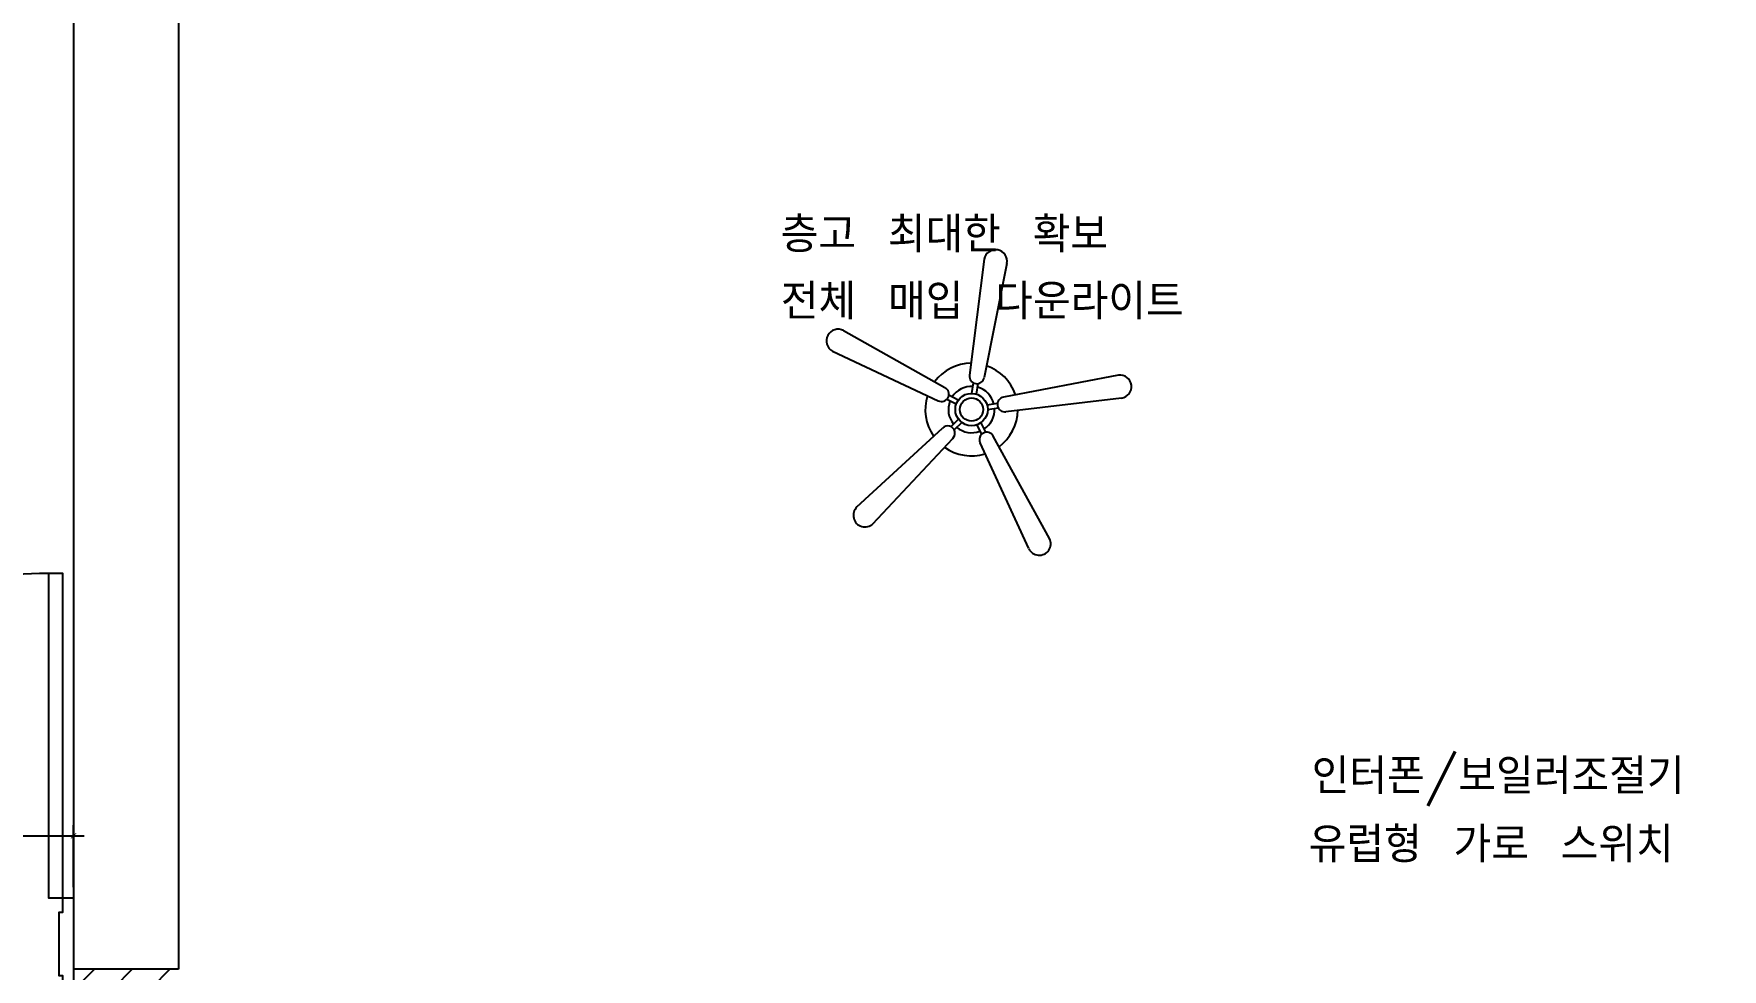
# Model space of a CAD drawing. Header units: inches. Extents: x 4000 to 56200, y 2703 to 36422.
# Drawn here: x 13900 to 18638, y 12646 to 15270 of the extents above; entities that cross this region are included whole.
import ezdxf

# ---------------------------------------------------------------- set-up
doc = ezdxf.new("R2010")
doc.units = ezdxf.units.IN
doc.header["$LTSCALE"] = 30
doc.header["$MEASUREMENT"] = 0
for name, color, linetype in [('0-ELC TEXT', 7, 'Continuous'), ('03-WAL NEW', 3, 'Continuous'), ('06-C-천장', 4, 'Continuous'), ('06-FUR', 6, 'Continuous'), ('06-LIGHT', 4, 'Continuous'), ('07-DIM', 5, 'Continuous'), ('CO-DO-FR', 7, 'Continuous'), ('CO-DOOR', 8, 'Continuous'), ('도면층2', 2, 'Continuous')]:
    doc.layers.add(name, color=color, linetype=linetype)
doc.styles.add('HY 울릉도 L', font='')
doc.styles.get("Standard").update_dxf_attribs({"font": 'txt.shx', "bigfont": 'whgtxt.shx'})
doc.styles.get('HY 울릉도 L').set_extended_font_data('HY울릉도L')
doc.dimstyles.new('30-', dxfattribs={"dimscale": 30, "dimtxt": 2, "dimasz": 1, "dimexe": 1, "dimexo": 1, "dimgap": 1, "dimtad": 1, "dimdec": 0, "dimrnd": 0.05, "dimdsep": 46, "dimlunit": 6, "dimtxsty": 'HY 울릉도 L', "dimblk": 'ARCHTICK', "dimcen": 2.5, "dimdle": 1, "dimclrd": 133, "dimclre": 133, "dimclrt": 30, "dimadec": 0, "dimazin": 0, "dimtfac": 1, "dimtdec": 0, "dimtix": 1, "dimtmove": 2, "dimatfit": 3, "dimldrblk": 'ARCHTICK', "dimfxl": 1, "dimlwd": -1, "dimlwe": -1, "dimarcsym": 0})

# ---------------------------------------------------------------- blocks, each defined once
blk = doc.blocks.new('도남e편한108-1003')
at = {"layer": '도면층2'}
for p, q in [((17867.7, 35541.9), (17867.7, 31631.9)), ((17572.7, 34966.9), (17572.7, 31631.9)), ((17867.7, 31631.9), (17572.7, 31631.9))]:
    blk.add_line(p, q, dxfattribs=at)
blk = doc.blocks.new('_ARCHTICK')
at = {"color": 0, "linetype": 'ByBlock', "const_width": 0.075}
blk.add_lwpolyline([(-0.25, -0.25), (0.25, 0.25)], dxfattribs=at)
blk = doc.blocks.new('*D97')
at = {"layer": '07-DIM', "color": 133, "transparency": 16777216}
for p, q in [((13041.7, 12875.5), (13041.7, 13049.8)), ((14011.7, 12875.5), (14011.7, 13049.8)), ((13011.7, 13019.8), (14041.7, 13019.8))]:
    blk.add_line(p, q, dxfattribs=at)
at = {"layer": 'Defpoints', "color": 0, "transparency": 16777216}
for p in [(14011.7, 13019.8), (13041.7, 12845.5), (14011.7, 12845.5)]:
    blk.add_point(p, dxfattribs=at)
at = {"layer": '07-DIM', "color": 133, "transparency": 16777216, "xscale": 30, "yscale": 30, "zscale": 30, "rotation": 180}
blk.add_blockref('_ARCHTICK', (13041.7, 13019.8), dxfattribs=at)
at = {"layer": '07-DIM', "color": 133, "transparency": 16777216, "xscale": 30, "yscale": 30, "zscale": 30}
blk.add_blockref('_ARCHTICK', (14011.7, 13019.8), dxfattribs=at)
at = {"layer": '07-DIM', "color": 30, "transparency": 16777216, "insert": (13526.7, 13081.1), "char_height": 60, "attachment_point": 5, "style": 'HY 울릉도 L'}
blk.add_mtext('970', dxfattribs=at)
blk = doc.blocks.new('CELILNGPAN')
at = {"layer": '06-FUR', "color": 6}
for p, q in [((48717.2, -3709.4), (48676.4, -4034.6)), ((48781.1, -3721), (48717.1, -4041.2)), ((48322.4, -3909.7), (48607.1, -4069.5)), ((48291.6, -3966.9), (48588.2, -4106.2)), ((48682.4, -4085.6), (48687.2, -4056.2)), ((48695.2, -4087.7), (48700, -4058.3)), ((49093.7, -4034.6), (48771.7, -4096.2)), ((48638.6, -4116.2), (48612.1, -4102.6)), ((48644.6, -4104.7), (48618.1, -4091.1)), ((48725.1, -4117.8), (48754.5, -4113.2)), ((49102.3, -4098.9), (48778, -4137)), ((48645.1, -4158.1), (48623.9, -4179.1)), ((48654.2, -4167.3), (48633.1, -4188.3)), ((48707.7, -4168.3), (48721.1, -4194.9)), ((48727, -4130.6), (48756.5, -4126)), ((48360.1, -4404.3), (48600.1, -4182.9)), ((48404.9, -4451.3), (48629.1, -4212.2)), ((48696.1, -4174.1), (48709.5, -4200.7)), ((48900.6, -4493.1), (48742.5, -4206)), ((48842.1, -4521.2), (48705.7, -4224.6))]:
    blk.add_line(p, q, dxfattribs=at)
for radius in [45.4, 32.5]:
    blk.add_circle((48681.6, -4131), radius, dxfattribs=at)
for centre, radius, start, end in [((48749.2, -3715.2), 32.5, 349.67, 169.67), ((48307, -3938.3), 32.5, 61.67, 241.67), ((48681.6, -4131), 129.8, 90.4651, 143.078), ((48681.6, -4131), 129.8, 18.4651, 71.078), ((48597.7, -4087.9), 20.6, 242.7734, 62.7734), ((48681.6, -4131), 64.9, 86.5125, 147.0342), ((48696.7, -4037.9), 20.6, 170.7734, 350.7734), ((48681.6, -4131), 64.9, 14.5125, 75.0342), ((49098, -4066.8), 32.5, 277.67, 97.67), ((48681.6, -4131), 129.8, 162.4651, 215.078), ((48681.6, -4131), 64.9, 158.5125, 219.0342), ((48774.9, -4116.6), 20.6, 98.7734, 278.7734), ((48681.6, -4131), 64.9, 302.5125, 3.0342), ((48681.6, -4131), 129.8, 306.4651, 359.078), ((48614.6, -4197.5), 20.6, 314.7734, 134.7734), ((48681.6, -4131), 64.9, 230.5125, 291.0342), ((48724.1, -4215.3), 20.6, 26.7734, 206.7734), ((48681.6, -4131), 129.8, 234.4651, 287.078), ((48382.5, -4427.8), 32.5, 133.67, 313.67), ((48871.4, -4507.2), 32.5, 205.67, 25.67)]:
    blk.add_arc(centre, radius, start, end, dxfattribs=at)

msp = doc.modelspace()

# ---------------------------------------------------------------- hatches: boundary and pattern name
at = {"layer": '03-WAL NEW'}
h = msp.add_hatch(dxfattribs=at)
h.set_pattern_fill('ANSI31', color=256, scale=600)
h.set_pattern_definition([(45, (-3561, -18986.44), (-53.03301, 53.03301), [])])
h.paths.add_polyline_path([(14306.7, 12645.5), (14011.7, 12645.5), (14011.7, 12595.5), (14306.7, 12595.5)])
h.paths.add_polyline_path([(14376.7, 11460.5), (14326.7, 11460.5), (14066.7, 11460.5), (14066.7, 11410.5), (14326.7, 11410.5), (14326.7, 8890.5), (14376.7, 8890.5)])
h.paths.add_polyline_path([(20336.7, 11745.5), (20286.7, 11745.5), (20286.7, 9670.5), (20336.7, 9670.5)])
h.paths.add_polyline_path([(20336.7, 12645.5), (20006.7, 12645.5), (20006.7, 12595.5), (20286.7, 12595.5), (20286.7, 12545.5), (20336.7, 12545.5)])
h.paths.add_polyline_path([(14299.2, 10611.6), (14299.2, 10808.8), (15204.1, 10808.8), (15204.1, 10611.6)], flags=9)

# ---------------------------------------------------------------- linework, layer by layer
at = {"layer": 'CO-DO-FR'}
msp.add_lwpolyline([(14011.7, 12845.5), (14011.7, 12590.5), (13981.7, 12590.5), (13981.7, 12626.5), (13971.7, 12626.5), (13971.7, 12805.5), (13981.7, 12805.5), (13981.7, 12845.5), (14011.7, 12845.5)], close=True, dxfattribs=at)
at = {"layer": 'CO-DOOR'}
msp.add_lwpolyline([(13941.7, 13755.5), (13941.7, 12845.5), (13981.7, 12845.5), (13981.7, 13755.5)], close=True, dxfattribs=at)
msp.add_arc((13936.7, 12889.7), 866.1, 88.346, 182.9271, dxfattribs=at)

# ---------------------------------------------------------------- block references
at = {"layer": '06-C-천장'}
msp.add_blockref('도남e편한108-1003', (-3561, -18986.4), dxfattribs=at)
at = {"layer": '06-LIGHT'}
msp.add_blockref('CELILNGPAN', (-32149.9, 18346.5), dxfattribs=at)

# ---------------------------------------------------------------- texts
at = {"layer": '0-ELC TEXT'}
for s, p in [('층고 최대한 확보', (15996.1, 14656.6)), ('전체 매입 다운라이트', (15996.7, 14468.5)), ('인터폰/보일러조절기', (17486.2, 13137)), ('유럽형 가로 스위치', (17477.7, 12944.9))]:
    msp.add_text(s, height=100, dxfattribs=at).set_placement(p)

# ---------------------------------------------------------------- dimensions: what is measured, and where the dimension line sits
at = {"layer": '07-DIM'}
dim = msp.add_linear_dim(base=(14011.7, 13019.8), p1=(13041.7, 12845.5), p2=(14011.7, 12845.5), dimstyle='30-', dxfattribs=at)
dim.commit()
dim.dimension.update_dxf_attribs({"geometry": '*D97', "text_midpoint": (13526.7, 13081.1)})

doc.saveas('drawing.dxf')
